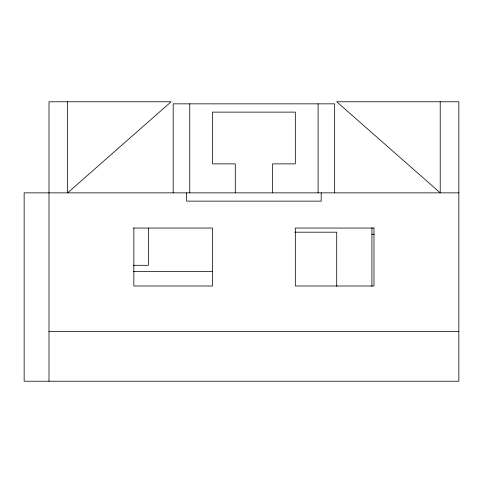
<?xml version="1.0" encoding="UTF-8"?>
<svg xmlns="http://www.w3.org/2000/svg" width="483" height="483" viewBox="0 0 483 483"><rect width="100%" height="100%" fill="white"/><g stroke="black" fill="none" stroke-linecap="round" stroke-linejoin="round"><path stroke-width="0.72" d="M458.85 192.856L24.15 192.856L24.15 381.226L458.85 381.226L458.85 101.774L336.717 101.774L440.218 192.856L440.218 101.774M133.362 228.042L212.52 228.042L212.52 286.002L133.857 286.002L133.857 228.042M294.684 232.184L336.717 232.184L336.717 286.383M371.91 234.255L374.174 234.255M133.362 265.306L148.347 265.306L148.347 228.042M133.507 271.512L212.695 271.512M48.988 331.543L458.85 331.543M371.91 227.529L371.91 286.383M334.653 192.856L334.653 103.845L173.192 103.845L173.192 192.856M321.195 192.856L321.195 201.133L186.643 201.133L186.643 192.856M318.092 103.845L318.092 192.856M272.551 192.856L272.551 163.876L295.318 163.876L295.318 112.122L212.52 112.122L212.52 163.876L235.287 163.876L235.287 192.856M189.753 103.845L189.753 192.856M67.62 101.774L67.62 192.856L171.121 101.774L48.988 101.774L48.988 381.226M373.981 228.042L295.318 228.042L295.318 286.002L373.981 286.002L373.981 228.042"/></g></svg>
